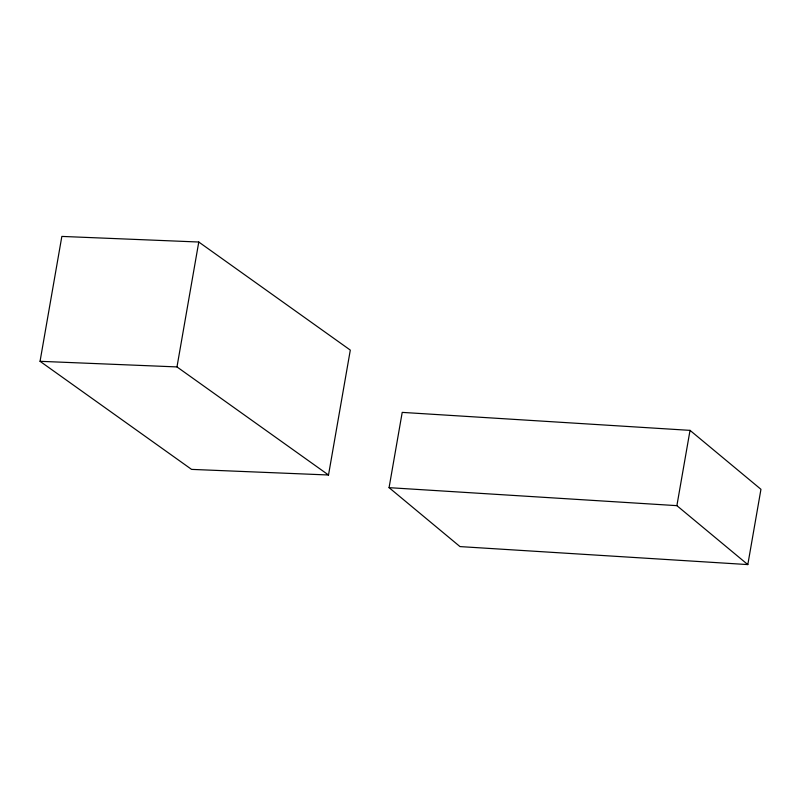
<?xml version="1.0" encoding="UTF-8"?>
<svg xmlns="http://www.w3.org/2000/svg" width="801" height="801" viewBox="0 0 801 801"><rect width="100%" height="100%" fill="white"/><g stroke="black" fill="none" stroke-linecap="round" stroke-linejoin="round"><path stroke-width="1.2" d="M40.05 361.311L61.847 236.415L198.778 242.022L350.307 350.097L328.51 474.993L191.569 469.386L40.05 361.311L176.981 366.918L328.51 474.993M176.981 366.918L198.778 242.022M389.076 487.659L402.212 412.385L690.031 430.367L760.95 489.301L747.814 564.585L459.994 546.592L389.076 487.659L676.885 505.651L747.814 564.585M676.885 505.651L690.031 430.367"/></g></svg>
